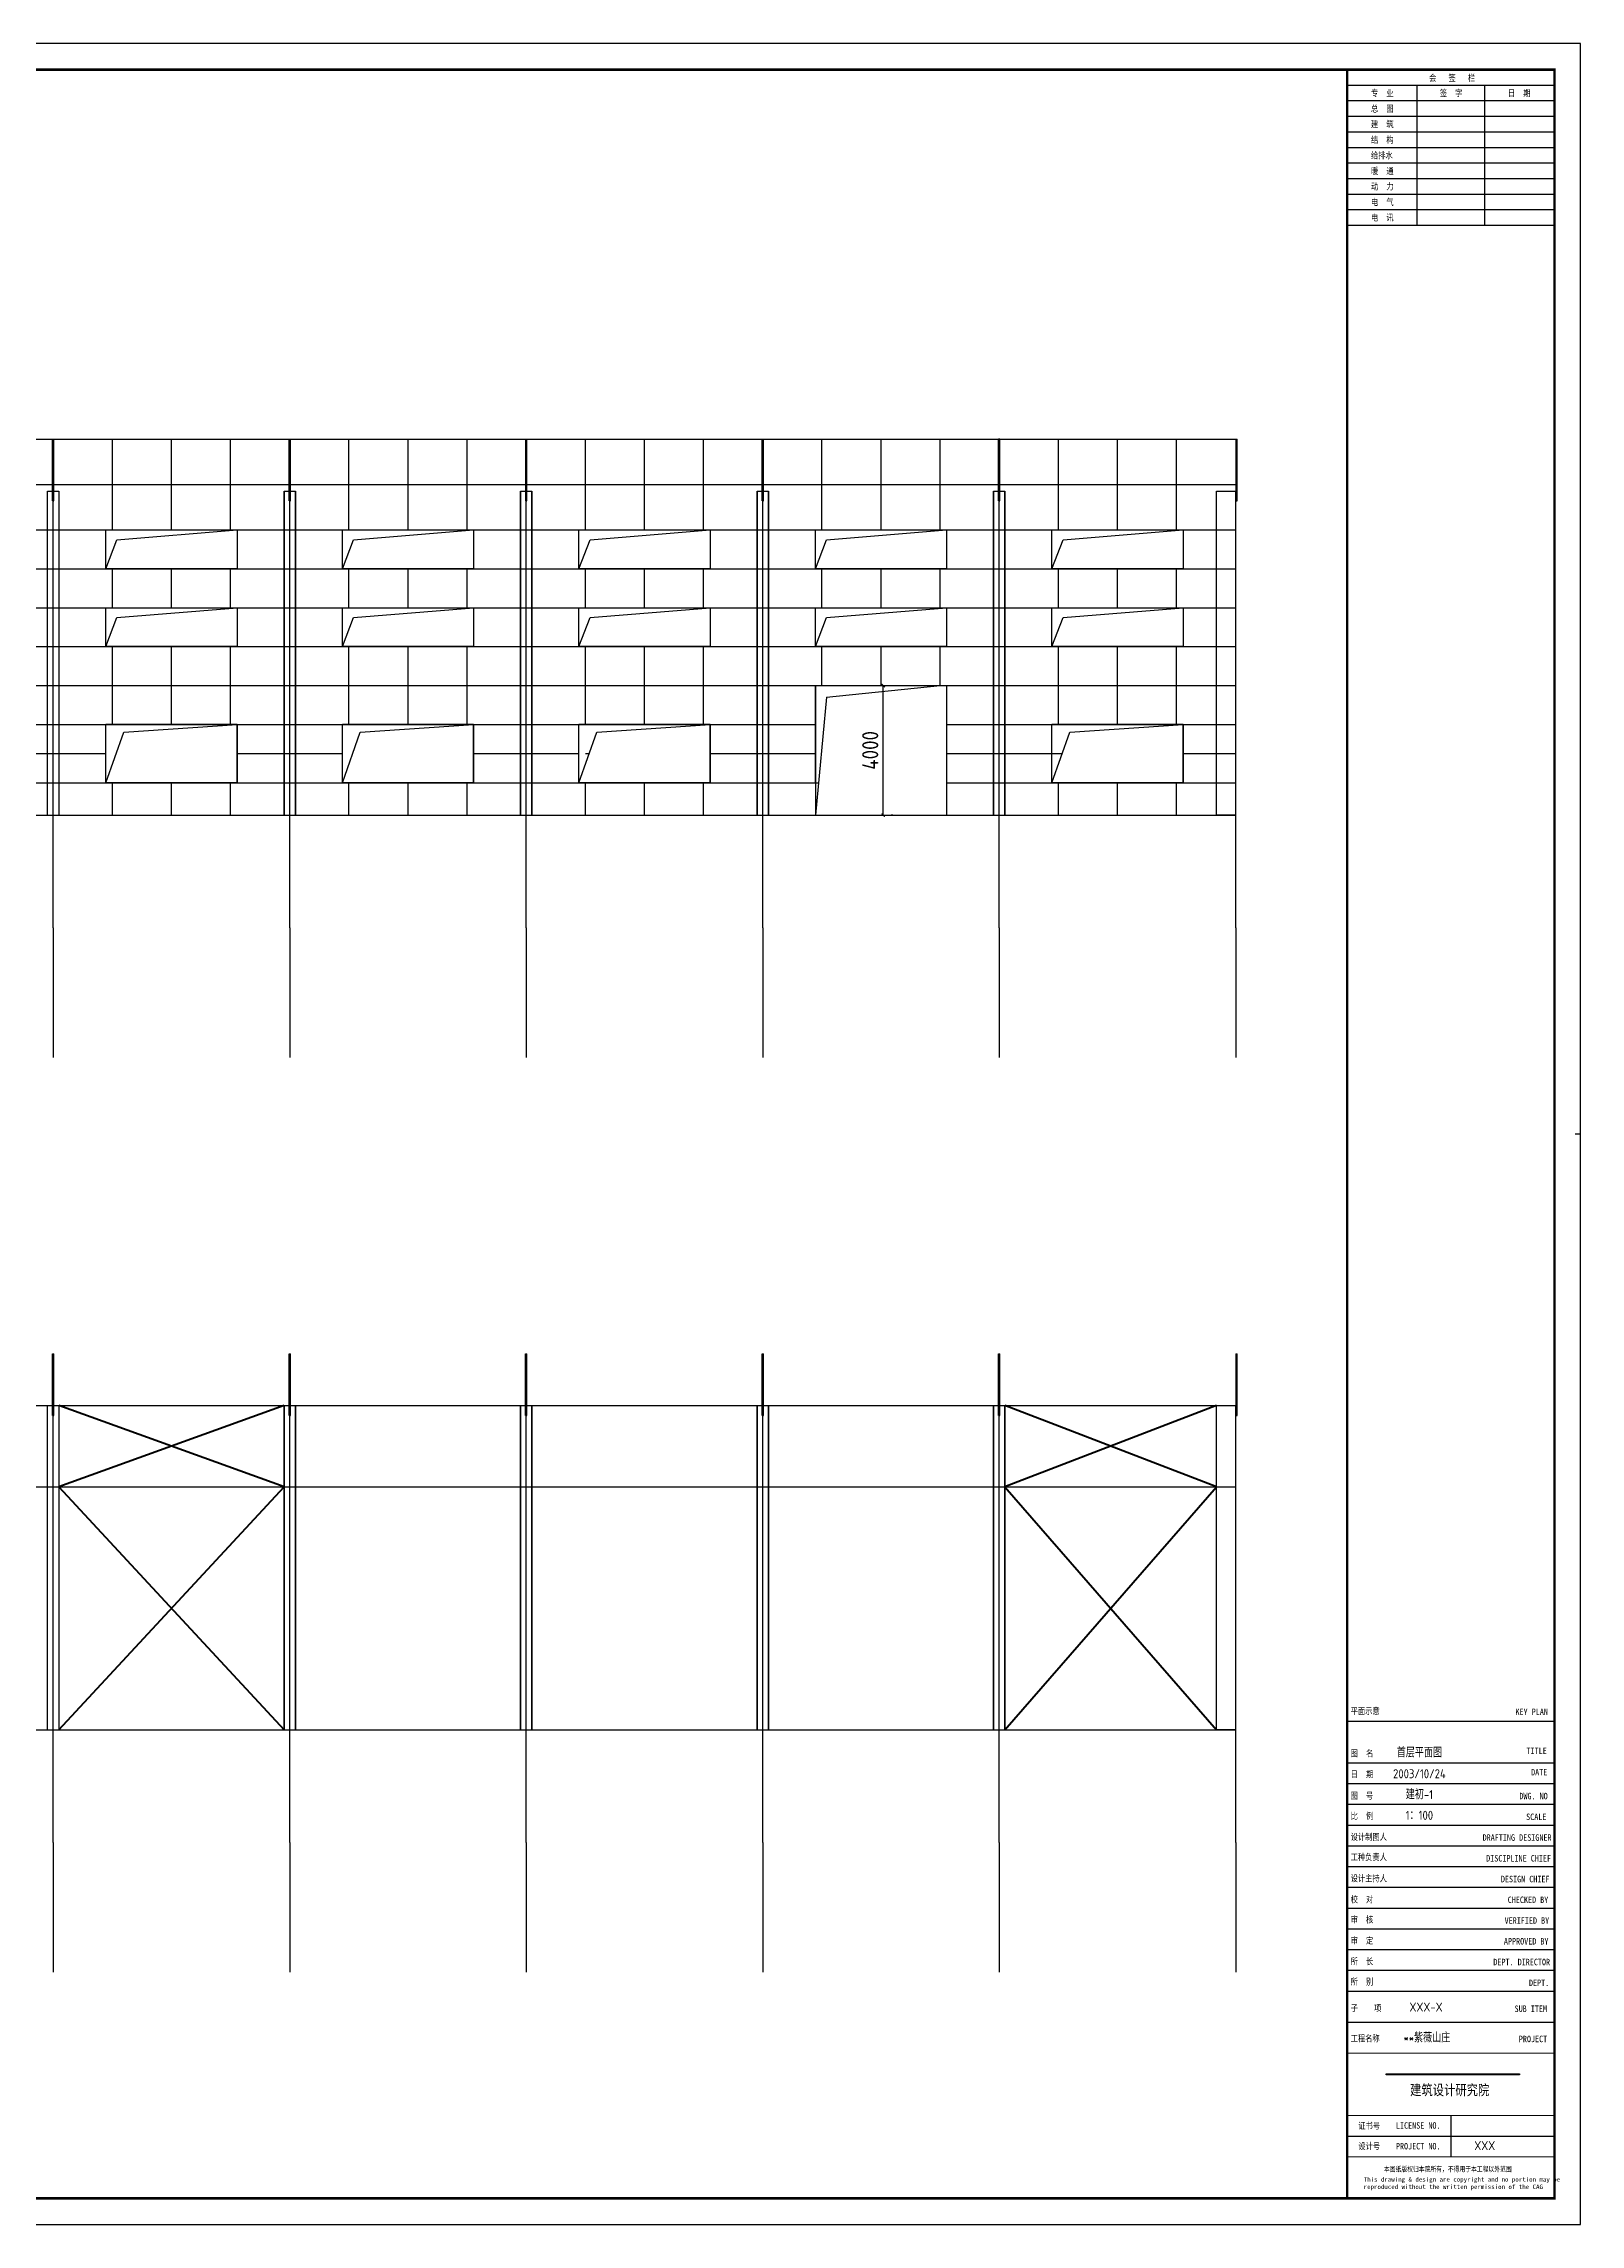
# Model space of a CAD drawing. Extents: x -9001 to 151288, y 75886 to 362543.
# Drawn here: x 103852 to 151288, y 76016 to 143296 of the extents above; entities that cross this region are included whole.
import ezdxf
from ezdxf.enums import TextEntityAlignment as Align

# ---------------------------------------------------------------- set-up
doc = ezdxf.new("R2010")
doc.units = 0
doc.header["$LTSCALE"] = 1000
doc.header["$MEASUREMENT"] = 0
for name, color, linetype in [('AXIS', 3, 'Continuous'), ('DOTE', 1, 'Continuous'), ('PUB_TITLE', 4, 'Continuous')]:
    doc.layers.add(name, color=color, linetype=linetype)
doc.styles.get("Standard").update_dxf_attribs({"font": 'gbenor.shx', "bigfont": 'gbcbig.shx'})
doc.styles.add('图框', font='')
doc.styles.get('图框').set_extended_font_data('SimSun')
doc.dimstyles.get("Standard").update_dxf_attribs({"dimscale": 100, "dimtxt": 1, "dimasz": 1, "dimexe": 2.5, "dimexo": 3, "dimgap": 1.5, "dimtad": 1, "dimdec": 0, "dimzin": 0, "dimdsep": 46, "dimtxsty": 'Standard', "dimblk": 'ARCHTICK', "dimcen": 0.09, "dimadec": 0, "dimazin": 0, "dimtfac": 1, "dimtdec": 0, "dimtix": 1, "dimtmove": 2, "dimatfit": 3, "dimfxl": 1, "dimtolj": 1, "dimtzin": 0, "dimarcsym": 0})

# ---------------------------------------------------------------- blocks, each defined once
blk = doc.blocks.new('$titleblk$00000167')
blk.add_hatch(color=256).paths.add_polyline_path([(-74.91, 58.12), (-74.91, 57.66), (-23.44, 57.66), (-23.44, 58.12)])
for p, q in [((-90, 825), (-10, 825)), ((-63, 771), (-63, 825)), ((-37, 825), (-37, 771)), ((-90, 819), (-10, 819)), ((-90, 813), (-10, 813)), ((-90, 807), (-10, 807)), ((-90, 801), (-10, 801)), ((-90, 795), (-10, 795)), ((-90, 789), (-10, 789)), ((-90, 783), (-10, 783)), ((-90, 777), (-10, 777)), ((-90, 771), (-10, 771)), ((0, 420.5), (-2, 420.5)), ((-90, 194), (-10, 194)), ((-90, 194), (-10, 194)), ((-90, 178), (-10, 178)), ((-90, 170), (-10, 170)), ((-90, 162), (-10, 162)), ((-90, 154), (-10, 154)), ((-90, 146), (-10, 146)), ((-90, 138), (-10, 138)), ((-90, 130), (-10, 130)), ((-90, 122), (-10, 122)), ((-90, 114), (-10, 114)), ((-90, 106), (-10, 106)), ((-90, 98), (-10, 98)), ((-90, 90), (-10, 90)), ((-90, 78), (-10, 78)), ((-90, 34), (-10, 34)), ((-50, 42), (-50, 26))]:
    blk.add_line(p, q)
for points in [[(-1189, 0), (0, 0), (0, 841), (-1189, 841)], [(-74.91, 58.12), (-23.44, 58.12), (-23.44, 57.66), (-74.91, 57.66)]]:
    blk.add_lwpolyline(points, close=True)
at = {"const_width": 1}
blk.add_lwpolyline([(-1164, 10), (-10, 10), (-10, 831), (-1164, 831)], close=True, dxfattribs=at)
for points, const_width in [([(-90, 831), (-90, 10)], 0.8), ([(-90, 831), (-90, 766.99)], 0.8), ([(-10, 766.99), (-10, 831), (-90, 831)], 0.8), ([(-90, 10), (-10, 10), (-10, 199.96)], 0.8), ([(-90, 66), (-10, 66)], 0.4), ([(-90, 42), (-10, 42)], 0.4), ([(-90, 26), (-10, 26)], 0.4)]:
    blk.add_lwpolyline(points, dxfattribs=dict(const_width=const_width))
at = {"style": '图框', "width": 0.8}
for s, height, p in [('会   签   栏', 2.5, (-58.39, 826.53)), ('总  图', 2.5, (-80.81, 814.66)), ('专  业', 2.5, (-80.81, 820.66)), ('签  字', 2.5, (-54.22, 820.66)), ('日  期', 2.5, (-28, 820.66)), ('建  筑', 2.5, (-80.81, 808.66)), ('结  构', 2.5, (-80.81, 802.66)), ('给排水', 2.5, (-80.81, 796.66)), ('暖  通', 2.5, (-80.81, 790.66)), ('动  力', 2.5, (-80.81, 784.66)), ('电  气', 2.5, (-80.81, 778.66)), ('电  讯', 2.5, (-80.81, 772.66)), ('平面示意', 2.5, (-88.65, 196.71)), ('KEY PLAN', 2.5, (-25.05, 196.43)), ('图  名', 2.5, (-88.65, 180.41)), ('TITLE', 2.5, (-20.79, 181.37)), ('日  期', 2.5, (-88.65, 172.37)), ('DATE', 2.5, (-19.03, 173.13)), ('图  号', 2.5, (-88.65, 164.07)), ('DWG. NO', 2.5, (-23.56, 163.93)), ('比  例', 2.5, (-88.65, 156.29)), ('SCALE', 2.5, (-20.94, 155.93)), ('设计制图人', 2.5, (-88.65, 148.18)), ('工种负责人', 2.5, (-88.65, 140.37)), ('DRAFTING DESIGNER', 2.5, (-37.74, 147.93)), ('设计主持人', 2.5, (-88.65, 132.21)), ('DISCIPLINE CHIEF', 2.5, (-36.36, 139.93)), ('校  对', 2.5, (-88.65, 124.09)), ('DESIGN CHIEF', 2.5, (-30.68, 131.93)), ('CHECKED BY', 2.5, (-28.05, 123.93)), ('审  核', 2.5, (-88.65, 116.31)), ('VERIFIED BY', 2.5, (-29.25, 115.93)), ('审  定', 2.5, (-88.65, 108.21)), ('APPROVED BY', 2.5, (-29.52, 107.93)), ('所  长', 2.5, (-88.65, 100.2)), ('DEPT. DIRECTOR', 2.5, (-33.6, 99.93)), ('所  别', 2.5, (-88.65, 92.35)), ('DEPT.', 2.5, (-19.86, 91.93)), ('子    项', 2.5, (-88.65, 82.15)), ('SUB ITEM', 2.5, (-25.4, 81.92)), ('工程名称', 2.5, (-88.65, 70.5)), ('PROJECT', 2.5, (-23.76, 70.26)), ('建筑设计研究院', 4, (-65.71, 49.84)), ('证书号', 2.5, (-85.69, 36.75)), ('LICENSE NO.', 2.5, (-71.18, 36.9)), ('设计号', 2.5, (-85.69, 28.92)), ('PROJECT NO.', 2.5, (-71.18, 28.9)), ('本图纸版权归本院所有，不得用于本工程以外范围', 2, (-75.8, 20.34))]:
    blk.add_text(s, height=height, dxfattribs=at).set_placement(p)
at = {"insert": (-83.62, 18.2), "char_height": 1.7, "width": 72.25, "attachment_point": 1, "style": '图框'}
blk.add_mtext('This drawing & design are copyright and no portion may be reproduced without the written permission of the CAG', dxfattribs=at)
at = {"flags": 4}
for tag, p in [('(扩展图名)', (-62.12, 184.1)), ('图名', (-62.12, 180.13)), ('日期', (-62.12, 172.03)), ('图号', (-62.12, 163.99)), ('比例', (-62.12, 156)), ('子项', (-59.56, 82.07)), ('工程名称', (-59.24, 70.19)), ('设计号', (-36.91, 28.62))]:
    blk.add_attdef(tag, text='', height=3.5, dxfattribs=at).set_placement(p, align=Align.CENTER)
for tag, p in [('设计人', (-64.84, 148.13)), ('负责人', (-64.71, 140.27)), ('主持人', (-64.73, 132.26)), ('校对人', (-64.28, 124.4)), ('审核人', (-63.96, 116.15)), ('审定人', (-64.16, 107.95)), ('所长', (-64.16, 99.76))]:
    blk.add_attdef(tag, p, '', height=3.5)
blk = doc.blocks.new('_ArchTick')
at = {"color": 0, "linetype": 'ByBlock', "const_width": 0.4}
blk.add_lwpolyline([(-0.5, -0.5), (0.5, 0.5)], dxfattribs=at)
blk = doc.blocks.new('*D823')
at = {"color": 0, "lineweight": -2}
for p, q in [((129468, 123491), (129518, 123491)), ((129768, 119491), (129768, 123491)), ((130068, 119491), (130018, 119491))]:
    blk.add_line(p, q, dxfattribs=at)
at = {"layer": 'Defpoints', "color": 0}
for p in [(129768, 123491), (129768, 123491), (129768, 119491)]:
    blk.add_point(p, dxfattribs=at)
at = {"color": 0, "lineweight": -2, "xscale": 100, "yscale": 100, "zscale": 100}
for p, rotation in [((129768, 123491), 90), ((129768, 119491), 270)]:
    blk.add_blockref('_ArchTick', p, dxfattribs=dict(at, rotation=rotation))
at = {"color": 0, "insert": (129368, 121491), "char_height": 500, "attachment_point": 5, "rotation": 90}
blk.add_mtext('\\A1;4000', dxfattribs=at)

msp = doc.modelspace()

# ---------------------------------------------------------------- linework, layer by layer
at = {"color": 2}
for p, q in [((67650.6, 131090.9), (140650.6, 131090.9)), ((67650.6, 129690.9), (140650.6, 129690.9)), ((67650.6, 128290.9), (140650.6, 128290.9)), ((67650.6, 127090.9), (140650.6, 127090.9)), ((67650.6, 125890.9), (140650.6, 125890.9)), ((67650.6, 124690.9), (140650.6, 124690.9)), ((67650.6, 123490.9), (140650.6, 123490.9)), ((80625.6, 122290.9), (127675.6, 122290.9)), ((131725.6, 122290.9), (140650.6, 122290.9)), ((102525.6, 121390.9), (105775.6, 121390.9)), ((109825.6, 121390.9), (113075.6, 121390.9)), ((109825.6, 121390.9), (113075.6, 121390.9)), ((117125.6, 121390.9), (120375.6, 121390.9)), ((117125.6, 121390.9), (120375.6, 121390.9)), ((120575.6, 121390.9), (120693.9, 121390.9)), ((124425.6, 121390.9), (127675.6, 121390.9)), ((131725.6, 121390.9), (135293.9, 121390.9)), ((139025.6, 121390.9), (140650.6, 121390.9)), ((80625.6, 120490.9), (127769.4, 120490.9)), ((131725.6, 120490.9), (140650.6, 120490.9))]:
    msp.add_line(p, q, dxfattribs=at)
for p, q in [((104128.6, 129190.9), (104128.6, 131090.9)), ((104168.6, 129190.9), (104168.6, 131090.9)), ((111432.6, 129190.9), (111432.6, 131090.9)), ((111472.6, 129190.9), (111472.6, 131090.9)), ((118732.6, 129190.9), (118732.6, 131090.9)), ((118772.6, 129190.9), (118772.6, 131090.9)), ((126032.6, 129190.9), (126032.6, 131090.9)), ((126072.6, 129190.9), (126072.6, 131090.9)), ((133370.6, 131090.9), (133330.6, 131090.9)), ((133330.6, 129190.9), (133330.6, 131090.9)), ((133370.6, 129190.9), (133370.6, 131090.9)), ((140650.6, 131090.9), (140650.6, 129490.9)), ((140650.6, 131090.9), (140690.6, 131090.9)), ((140690.6, 129190.9), (140690.6, 131090.9)), ((103975.6, 119490.9), (103975.6, 129490.9)), ((103975.6, 129490.9), (104325.6, 129490.9)), ((104148.6, 129190.9), (104128.6, 129190.9)), ((104148.6, 129490.9), (104148.6, 129190.9)), ((104148.6, 129190.9), (104168.6, 129190.9)), ((104325.6, 129490.9), (104325.6, 119490.9)), ((111275.6, 119490.9), (111275.6, 129490.9)), ((111275.6, 129490.9), (111275.6, 119490.9)), ((111275.6, 129490.9), (111625.6, 129490.9)), ((111452.6, 129190.9), (111432.6, 129190.9)), ((111452.6, 129490.9), (111452.6, 129190.9)), ((111452.6, 129190.9), (111472.6, 129190.9)), ((111625.6, 129490.9), (111625.6, 119490.9)), ((111625.6, 119490.9), (111625.6, 129490.9)), ((118575.6, 119490.9), (118575.6, 129490.9)), ((118575.6, 129490.9), (118575.6, 119490.9)), ((118575.6, 129490.9), (118925.6, 129490.9)), ((118752.6, 129190.9), (118732.6, 129190.9)), ((118752.6, 129490.9), (118752.6, 129190.9)), ((118752.6, 129190.9), (118772.6, 129190.9)), ((118925.6, 129490.9), (118925.6, 119490.9)), ((118925.6, 119490.9), (118925.6, 129490.9)), ((125875.6, 119490.9), (125875.6, 129490.9)), ((125875.6, 129490.9), (125875.6, 119490.9)), ((125875.6, 129490.9), (126225.6, 129490.9)), ((126052.6, 129190.9), (126032.6, 129190.9)), ((126052.6, 129490.9), (126052.6, 129190.9)), ((126052.6, 129190.9), (126072.6, 129190.9)), ((126225.6, 129490.9), (126225.6, 119490.9)), ((126225.6, 119490.9), (126225.6, 129490.9)), ((133175.6, 119490.9), (133175.6, 129490.9)), ((133175.6, 129490.9), (133175.6, 119490.9)), ((133175.6, 129490.9), (133525.6, 129490.9)), ((133350.6, 129190.9), (133330.6, 129190.9)), ((133350.6, 129490.9), (133350.6, 129190.9)), ((133350.6, 129190.9), (133370.6, 129190.9)), ((133525.6, 129490.9), (133525.6, 119490.9)), ((133525.6, 119490.9), (133525.6, 129490.9)), ((140050.6, 119490.9), (140050.6, 129490.9)), ((140050.6, 129490.9), (140650.6, 129490.9)), ((140650.6, 119490.9), (140650.6, 129490.9)), ((140650.6, 119490.9), (140650.6, 129490.9)), ((140650.6, 129490.9), (140650.6, 129190.9)), ((140650.6, 119490.9), (140650.6, 129490.9)), ((140650.6, 129190.9), (140690.6, 129190.9)), ((105775.6, 127090.9), (105775.6, 128290.9)), ((105775.6, 128290.9), (109825.6, 128290.9)), ((105775.6, 127090.9), (106117.6, 127986.9)), ((106117.6, 127986.9), (109825.6, 128290.9)), ((109825.6, 128290.9), (109825.6, 127090.9)), ((113075.6, 127090.9), (113075.6, 128290.9)), ((113075.6, 128290.9), (117125.6, 128290.9)), ((113075.6, 127090.9), (113417.6, 127986.9)), ((113417.6, 127986.9), (117125.6, 128290.9)), ((117125.6, 128290.9), (117125.6, 127090.9)), ((120375.6, 127090.9), (120375.6, 128290.9)), ((120375.6, 128290.9), (124425.6, 128290.9)), ((120375.6, 127090.9), (120717.6, 127986.9)), ((120717.6, 127986.9), (124425.6, 128290.9)), ((124425.6, 128290.9), (124425.6, 127090.9)), ((127675.6, 127090.9), (127675.6, 128290.9)), ((127675.6, 128290.9), (131725.6, 128290.9)), ((127675.6, 127090.9), (128017.6, 127986.9)), ((128017.6, 127986.9), (131725.6, 128290.9)), ((131725.6, 128290.9), (131725.6, 127090.9)), ((134975.6, 127090.9), (134975.6, 128290.9)), ((134975.6, 128290.9), (139025.6, 128290.9)), ((134975.6, 127090.9), (135317.6, 127986.9)), ((135317.6, 127986.9), (139025.6, 128290.9)), ((139025.6, 128290.9), (139025.6, 127090.9)), ((109825.6, 127090.9), (105775.6, 127090.9)), ((117125.6, 127090.9), (113075.6, 127090.9)), ((124425.6, 127090.9), (120375.6, 127090.9)), ((131725.6, 127090.9), (127675.6, 127090.9)), ((139025.6, 127090.9), (134975.6, 127090.9)), ((105775.6, 124690.9), (105775.6, 125890.9)), ((105775.6, 125890.9), (109825.6, 125890.9)), ((106117.6, 125586.9), (109825.6, 125890.9)), ((109825.6, 125890.9), (109825.6, 124690.9)), ((113075.6, 124690.9), (113075.6, 125890.9)), ((113075.6, 125890.9), (117125.6, 125890.9)), ((113417.6, 125586.9), (117125.6, 125890.9)), ((117125.6, 125890.9), (117125.6, 124690.9)), ((120375.6, 124690.9), (120375.6, 125890.9)), ((120375.6, 125890.9), (124425.6, 125890.9)), ((120717.6, 125586.9), (124425.6, 125890.9)), ((124425.6, 125890.9), (124425.6, 124690.9)), ((127675.6, 124690.9), (127675.6, 125890.9)), ((127675.6, 125890.9), (131725.6, 125890.9)), ((128017.6, 125586.9), (131725.6, 125890.9)), ((131725.6, 125890.9), (131725.6, 124690.9)), ((134975.6, 124690.9), (134975.6, 125890.9)), ((134975.6, 125890.9), (139025.6, 125890.9)), ((135317.6, 125586.9), (139025.6, 125890.9)), ((139025.6, 125890.9), (139025.6, 124690.9)), ((105775.6, 124690.9), (106117.6, 125586.9)), ((113075.6, 124690.9), (113417.6, 125586.9)), ((120375.6, 124690.9), (120717.6, 125586.9)), ((127675.6, 124690.9), (128017.6, 125586.9)), ((134975.6, 124690.9), (135317.6, 125586.9)), ((109825.6, 124690.9), (105775.6, 124690.9)), ((117125.6, 124690.9), (113075.6, 124690.9)), ((124425.6, 124690.9), (120375.6, 124690.9)), ((131725.6, 124690.9), (127675.6, 124690.9)), ((139025.6, 124690.9), (134975.6, 124690.9)), ((127675.6, 120490.9), (127675.6, 123490.9)), ((127675.6, 123490.9), (131725.6, 123490.9)), ((127675.6, 123490.9), (127675.6, 119490.9)), ((128017.6, 123136.4), (127675.6, 119490.9)), ((128017.6, 123136.4), (131525.6, 123490.9)), ((131725.6, 123490.9), (131725.6, 120490.9)), ((131725.6, 123490.9), (131725.6, 119490.9)), ((105775.6, 120490.9), (105775.6, 122290.9)), ((105775.6, 122290.9), (109825.6, 122290.9)), ((105775.6, 120490.9), (105775.6, 122290.9)), ((105775.6, 122290.9), (109825.6, 122290.9)), ((109825.6, 122290.9), (105775.6, 122290.9)), ((105775.6, 120490.9), (106326.6, 122048.9)), ((105775.6, 120490.9), (106326.6, 122048.9)), ((106326.6, 122048.9), (109825.6, 122290.9)), ((106326.6, 122048.9), (109825.6, 122290.9)), ((109825.6, 122290.9), (109825.6, 120490.9)), ((109825.6, 122290.9), (109825.6, 120490.9)), ((109825.6, 120490.9), (109825.6, 122290.9)), ((113075.6, 120490.9), (113075.6, 122290.9)), ((113075.6, 122290.9), (117125.6, 122290.9)), ((113075.6, 120490.9), (113075.6, 122290.9)), ((113075.6, 122290.9), (117125.6, 122290.9)), ((117125.6, 122290.9), (113075.6, 122290.9)), ((113075.6, 120490.9), (113626.6, 122048.9)), ((113075.6, 120490.9), (113626.6, 122048.9)), ((113626.6, 122048.9), (117125.6, 122290.9)), ((113626.6, 122048.9), (117125.6, 122290.9)), ((117125.6, 122290.9), (117125.6, 120490.9)), ((117125.6, 122290.9), (117125.6, 120490.9)), ((117125.6, 120490.9), (117125.6, 122290.9)), ((120375.6, 120490.9), (120375.6, 122290.9)), ((120375.6, 122290.9), (124425.6, 122290.9)), ((120375.6, 120490.9), (120375.6, 122290.9)), ((120375.6, 122290.9), (124425.6, 122290.9)), ((124425.6, 122290.9), (120375.6, 122290.9)), ((120375.6, 120490.9), (120926.6, 122048.9)), ((120375.6, 120490.9), (120926.6, 122048.9)), ((120926.6, 122048.9), (124425.6, 122290.9)), ((120926.6, 122048.9), (124425.6, 122290.9)), ((124425.6, 122290.9), (124425.6, 120490.9)), ((124425.6, 122290.9), (124425.6, 120490.9)), ((124425.6, 120490.9), (124425.6, 122290.9)), ((134975.6, 120490.9), (134975.6, 122290.9)), ((134975.6, 122290.9), (139025.6, 122290.9)), ((134975.6, 120490.9), (134975.6, 122290.9)), ((134975.6, 122290.9), (139025.6, 122290.9)), ((139025.6, 122290.9), (134975.6, 122290.9)), ((134975.6, 120490.9), (135526.6, 122048.9)), ((134975.6, 120490.9), (135526.6, 122048.9)), ((135526.6, 122048.9), (139025.6, 122290.9)), ((135526.6, 122048.9), (139025.6, 122290.9)), ((139025.6, 122290.9), (139025.6, 120490.9)), ((139025.6, 122290.9), (139025.6, 120490.9)), ((139025.6, 120490.9), (139025.6, 122290.9)), ((109825.6, 120490.9), (105775.6, 120490.9)), ((109825.6, 120490.9), (105775.6, 120490.9)), ((105775.6, 120490.9), (109825.6, 120490.9)), ((117125.6, 120490.9), (113075.6, 120490.9)), ((117125.6, 120490.9), (113075.6, 120490.9)), ((113075.6, 120490.9), (117125.6, 120490.9)), ((124425.6, 120490.9), (120375.6, 120490.9)), ((124425.6, 120490.9), (120375.6, 120490.9)), ((120375.6, 120490.9), (124425.6, 120490.9)), ((139025.6, 120490.9), (134975.6, 120490.9)), ((139025.6, 120490.9), (134975.6, 120490.9)), ((134975.6, 120490.9), (139025.6, 120490.9)), ((67650.6, 119490.9), (140650.6, 119490.9)), ((133350.6, 119490.9), (133525.6, 119490.9)), ((140650.6, 119490.9), (140050.6, 119490.9)), ((104130.6, 100974.9), (104130.6, 102874.9)), ((104130.6, 102874.9), (104170.6, 102874.9)), ((104170.6, 100974.9), (104170.6, 102874.9)), ((111430.6, 100974.9), (111430.6, 102874.9)), ((111430.6, 102874.9), (111470.6, 102874.9)), ((111470.6, 100974.9), (111470.6, 102874.9)), ((118730.6, 100974.9), (118730.6, 102874.9)), ((118730.6, 102874.9), (118770.6, 102874.9)), ((118770.6, 100974.9), (118770.6, 102874.9)), ((126030.6, 100974.9), (126030.6, 102874.9)), ((126030.6, 102874.9), (126070.6, 102874.9)), ((126070.6, 100974.9), (126070.6, 102874.9)), ((133330.6, 100974.9), (133330.6, 102874.9)), ((133330.6, 102874.9), (133370.6, 102874.9)), ((133370.6, 100974.9), (133370.6, 102874.9)), ((140650.6, 102874.9), (140650.6, 101274.9)), ((140650.6, 102874.9), (140690.6, 102874.9)), ((140690.6, 100974.9), (140690.6, 102874.9)), ((67650.6, 101274.9), (140650.6, 101274.9)), ((103975.6, 91274.9), (103975.6, 101274.9)), ((104150.6, 100974.9), (104130.6, 100974.9)), ((104150.6, 101274.9), (104150.6, 100974.9)), ((104150.6, 100974.9), (104170.6, 100974.9)), ((104325.6, 101274.9), (104325.6, 91274.9)), ((104325.6, 101274.9), (111275.6, 101274.9)), ((111275.6, 91274.9), (111275.6, 101274.9)), ((111275.6, 101274.9), (111275.6, 91274.9)), ((111450.6, 100974.9), (111430.6, 100974.9)), ((111450.6, 101274.9), (111450.6, 100974.9)), ((111450.6, 100974.9), (111470.6, 100974.9)), ((111625.6, 101274.9), (111625.6, 91274.9)), ((111625.6, 91274.9), (111625.6, 101274.9)), ((118575.6, 91274.9), (118575.6, 101274.9)), ((118575.6, 101274.9), (118575.6, 91274.9)), ((118750.6, 100974.9), (118730.6, 100974.9)), ((118750.6, 101274.9), (118750.6, 100974.9)), ((118750.6, 100974.9), (118770.6, 100974.9)), ((118925.6, 101274.9), (118925.6, 91274.9)), ((118925.6, 91274.9), (118925.6, 101274.9)), ((125875.6, 91274.9), (125875.6, 101274.9)), ((125875.6, 101274.9), (125875.6, 91274.9)), ((126050.6, 100974.9), (126030.6, 100974.9)), ((126050.6, 101274.9), (126050.6, 100974.9)), ((126050.6, 100974.9), (126070.6, 100974.9)), ((126225.6, 101274.9), (126225.6, 91274.9)), ((126225.6, 91274.9), (126225.6, 101274.9)), ((133175.6, 91274.9), (133175.6, 101274.9)), ((133175.6, 101274.9), (133175.6, 91274.9)), ((133350.6, 100974.9), (133330.6, 100974.9)), ((133350.6, 101274.9), (133350.6, 100974.9)), ((133350.6, 100974.9), (133370.6, 100974.9)), ((133525.6, 101274.9), (133525.6, 91274.9)), ((133525.6, 91274.9), (133525.6, 101274.9)), ((133525.6, 101274.9), (140050.6, 101274.9)), ((140050.6, 91274.9), (140050.6, 101274.9)), ((140650.6, 91274.9), (140650.6, 101274.9)), ((140650.6, 91274.9), (140650.6, 101274.9)), ((140650.6, 101274.9), (140650.6, 100974.9)), ((140650.6, 100974.9), (140690.6, 100974.9)), ((68250.6, 98774.9), (140650.6, 98774.9)), ((67650.6, 91274.9), (140650.6, 91274.9)), ((133350.6, 91274.9), (133525.6, 91274.9)), ((140650.6, 91274.9), (140050.6, 91274.9))]:
    msp.add_line(p, q)
at = {"color": 5}
for p, q in [((105975.6, 128290.9), (105975.6, 131090.9)), ((107800.6, 128290.9), (107800.6, 131090.9)), ((109625.6, 128290.9), (109625.6, 131090.9)), ((113275.6, 128290.9), (113275.6, 131090.9)), ((115100.6, 128290.9), (115100.6, 131090.9)), ((116925.6, 128290.9), (116925.6, 131090.9)), ((120575.6, 128290.9), (120575.6, 131090.9)), ((122400.6, 128290.9), (122400.6, 131090.9)), ((124225.6, 128290.9), (124225.6, 131090.9)), ((127875.6, 128290.9), (127875.6, 131090.9)), ((129700.6, 128290.9), (129700.6, 131090.9)), ((131525.6, 128290.9), (131525.6, 131090.9)), ((135175.6, 128290.9), (135175.6, 131090.9)), ((137000.6, 128290.9), (137000.6, 131090.9)), ((138825.6, 128290.9), (138825.6, 131090.9)), ((105975.6, 125890.9), (105975.6, 127090.9)), ((105975.6, 125890.9), (105975.6, 127090.9)), ((105975.6, 125890.9), (105975.6, 127090.9)), ((107800.6, 125890.9), (107800.6, 127090.9)), ((107800.6, 125890.9), (107800.6, 127090.9)), ((107800.6, 125890.9), (107800.6, 127090.9)), ((109625.6, 125890.9), (109625.6, 127090.9)), ((109625.6, 125890.9), (109625.6, 127090.9)), ((109625.6, 125890.9), (109625.6, 127090.9)), ((113275.6, 125890.9), (113275.6, 127090.9)), ((113275.6, 125890.9), (113275.6, 127090.9)), ((113275.6, 125890.9), (113275.6, 127090.9)), ((115100.6, 125890.9), (115100.6, 127090.9)), ((115100.6, 125890.9), (115100.6, 127090.9)), ((115100.6, 125890.9), (115100.6, 127090.9)), ((116925.6, 125890.9), (116925.6, 127090.9)), ((116925.6, 125890.9), (116925.6, 127090.9)), ((116925.6, 125890.9), (116925.6, 127090.9)), ((120575.6, 125890.9), (120575.6, 127090.9)), ((120575.6, 125890.9), (120575.6, 127090.9)), ((120575.6, 125890.9), (120575.6, 127090.9)), ((122400.6, 125890.9), (122400.6, 127090.9)), ((122400.6, 125890.9), (122400.6, 127090.9)), ((122400.6, 125890.9), (122400.6, 127090.9)), ((124225.6, 125890.9), (124225.6, 127090.9)), ((124225.6, 125890.9), (124225.6, 127090.9)), ((124225.6, 125890.9), (124225.6, 127090.9)), ((127875.6, 125890.9), (127875.6, 127090.9)), ((127875.6, 125890.9), (127875.6, 127090.9)), ((127875.6, 125890.9), (127875.6, 127090.9)), ((129700.6, 125890.9), (129700.6, 127090.9)), ((129700.6, 125890.9), (129700.6, 127090.9)), ((129700.6, 125890.9), (129700.6, 127090.9)), ((131525.6, 125890.9), (131525.6, 127090.9)), ((131525.6, 125890.9), (131525.6, 127090.9)), ((131525.6, 125890.9), (131525.6, 127090.9)), ((135175.6, 125890.9), (135175.6, 127090.9)), ((135175.6, 125890.9), (135175.6, 127090.9)), ((135175.6, 125890.9), (135175.6, 127090.9)), ((137000.6, 125890.9), (137000.6, 127090.9)), ((137000.6, 125890.9), (137000.6, 127090.9)), ((137000.6, 125890.9), (137000.6, 127090.9)), ((138825.6, 125890.9), (138825.6, 127090.9)), ((138825.6, 125890.9), (138825.6, 127090.9)), ((138825.6, 125890.9), (138825.6, 127090.9)), ((105975.6, 122290.9), (105975.6, 124690.9)), ((105975.6, 122290.9), (105975.6, 124690.9)), ((105975.6, 122290.9), (105975.6, 124690.9)), ((107800.6, 122290.9), (107800.6, 124690.9)), ((107800.6, 122290.9), (107800.6, 124690.9)), ((107800.6, 122290.9), (107800.6, 124690.9)), ((109625.6, 122290.9), (109625.6, 124690.9)), ((109625.6, 122290.9), (109625.6, 124690.9)), ((109625.6, 122290.9), (109625.6, 124690.9)), ((113275.6, 122290.9), (113275.6, 124690.9)), ((113275.6, 122290.9), (113275.6, 124690.9)), ((113275.6, 122290.9), (113275.6, 124690.9)), ((115100.6, 122290.9), (115100.6, 124690.9)), ((115100.6, 122290.9), (115100.6, 124690.9)), ((115100.6, 122290.9), (115100.6, 124690.9)), ((116925.6, 122290.9), (116925.6, 124690.9)), ((116925.6, 122290.9), (116925.6, 124690.9)), ((116925.6, 122290.9), (116925.6, 124690.9)), ((120575.6, 122290.9), (120575.6, 124690.9)), ((120575.6, 122290.9), (120575.6, 124690.9)), ((120575.6, 122290.9), (120575.6, 124690.9)), ((122400.6, 122290.9), (122400.6, 124690.9)), ((122400.6, 122290.9), (122400.6, 124690.9)), ((124225.6, 122290.9), (124225.6, 124690.9)), ((124225.6, 122290.9), (124225.6, 124690.9)), ((127875.6, 123490.9), (127875.6, 124690.9)), ((127875.6, 123490.9), (127875.6, 124690.9)), ((129700.6, 123490.9), (129700.6, 124690.9)), ((129700.6, 123490.9), (129700.6, 124690.9)), ((131525.6, 123490.9), (131525.6, 124690.9)), ((131525.6, 123490.9), (131525.6, 124690.9)), ((135175.6, 122290.9), (135175.6, 124690.9)), ((135175.6, 122290.9), (135175.6, 124690.9)), ((135175.6, 122290.9), (135175.6, 124690.9)), ((137000.6, 122290.9), (137000.6, 124690.9)), ((137000.6, 122290.9), (137000.6, 124690.9)), ((138825.6, 122290.9), (138825.6, 124690.9)), ((138825.6, 122290.9), (138825.6, 124690.9)), ((105975.6, 119490.9), (105975.6, 120490.9)), ((107800.6, 119490.9), (107800.6, 120490.9)), ((109625.6, 119490.9), (109625.6, 120490.9)), ((113275.6, 119490.9), (113275.6, 120490.9)), ((115100.6, 119490.9), (115100.6, 120490.9)), ((116925.6, 119490.9), (116925.6, 120490.9)), ((120575.6, 119490.9), (120575.6, 120490.9)), ((122400.6, 119490.9), (122400.6, 120490.9)), ((124225.6, 119490.9), (124225.6, 120490.9)), ((135175.6, 119490.9), (135175.6, 120490.9)), ((137000.6, 119490.9), (137000.6, 120490.9)), ((138825.6, 119490.9), (138825.6, 120490.9))]:
    msp.add_line(p, q, dxfattribs=at)
at = {"lineweight": 60, "ltscale": 10}
for p, q in [((111275.6, 98774.9), (104325.6, 101274.9)), ((111275.6, 101274.9), (104325.6, 98774.9)), ((140050.6, 98774.9), (133525.6, 101274.9)), ((140050.6, 101274.9), (133525.6, 98774.9)), ((104325.6, 91274.9), (111275.6, 98774.9)), ((104325.6, 98774.9), (111275.6, 91274.9)), ((133525.6, 91274.9), (140050.6, 98774.9)), ((133525.6, 98774.9), (140050.6, 91274.9))]:
    msp.add_line(p, q, dxfattribs=at)
at = {"layer": 'AXIS'}
for p, q in [((104150.6, 116013.9), (104150.6, 112013.9)), ((111450.6, 116013.9), (111450.6, 112013.9)), ((118750.6, 116013.9), (118750.6, 112013.9)), ((126050.6, 116013.9), (126050.6, 112013.9)), ((133350.6, 116013.9), (133350.6, 112013.9)), ((140650.6, 116013.9), (140650.6, 112013.9)), ((104150.6, 87797.9), (104150.6, 83797.9)), ((111450.6, 87797.9), (111450.6, 83797.9)), ((118750.6, 87797.9), (118750.6, 83797.9)), ((126050.6, 87797.9), (126050.6, 83797.9)), ((133350.6, 87797.9), (133350.6, 83797.9)), ((140650.6, 87797.9), (140650.6, 83797.9))]:
    msp.add_line(p, q, dxfattribs=at)
at = {"layer": 'DOTE'}
for p, q in [((104150.6, 116013.9), (104150.6, 129490.9)), ((111450.6, 116013.9), (111450.6, 129490.9)), ((118750.6, 116013.9), (118750.6, 129490.9)), ((126050.6, 116013.9), (126050.6, 129490.9)), ((133350.6, 116013.9), (133350.6, 129490.9)), ((140650.6, 116013.9), (140650.6, 129490.9)), ((104150.6, 87797.9), (104150.6, 101274.9)), ((111450.6, 87797.9), (111450.6, 101274.9)), ((118750.6, 87797.9), (118750.6, 101274.9)), ((126050.6, 87797.9), (126050.6, 101274.9)), ((133350.6, 87797.9), (133350.6, 101274.9)), ((140650.6, 87797.9), (140650.6, 101274.9))]:
    msp.add_line(p, q, dxfattribs=at)

# ---------------------------------------------------------------- block references
at = {"layer": 'PUB_TITLE', "xscale": 80, "yscale": 80, "zscale": 80}
msp.add_blockref('$titleblk$00000167', (151288.1, 76015.8), dxfattribs=at).add_auto_attribs({'比例': '1：100', '图号': '建初-1', '日期': '2003/10/24', '图名': '首层平面图', '子项': 'XXX-X', '工程名称': '**紫薇山庄', '设计号': 'XXX'})

# ---------------------------------------------------------------- dimensions: what is measured, and where the dimension line sits
dim = msp.add_linear_dim(base=(129768.1, 123490.9), p1=(129768.1, 119490.9), p2=(129768.1, 123490.9), angle=90, dimstyle='Standard', override={"dimtxt": 5})
dim.commit()
dim.dimension.update_dxf_attribs({"geometry": '*D823', "text_midpoint": (129368.1, 121490.9)})

doc.saveas('drawing.dxf')
